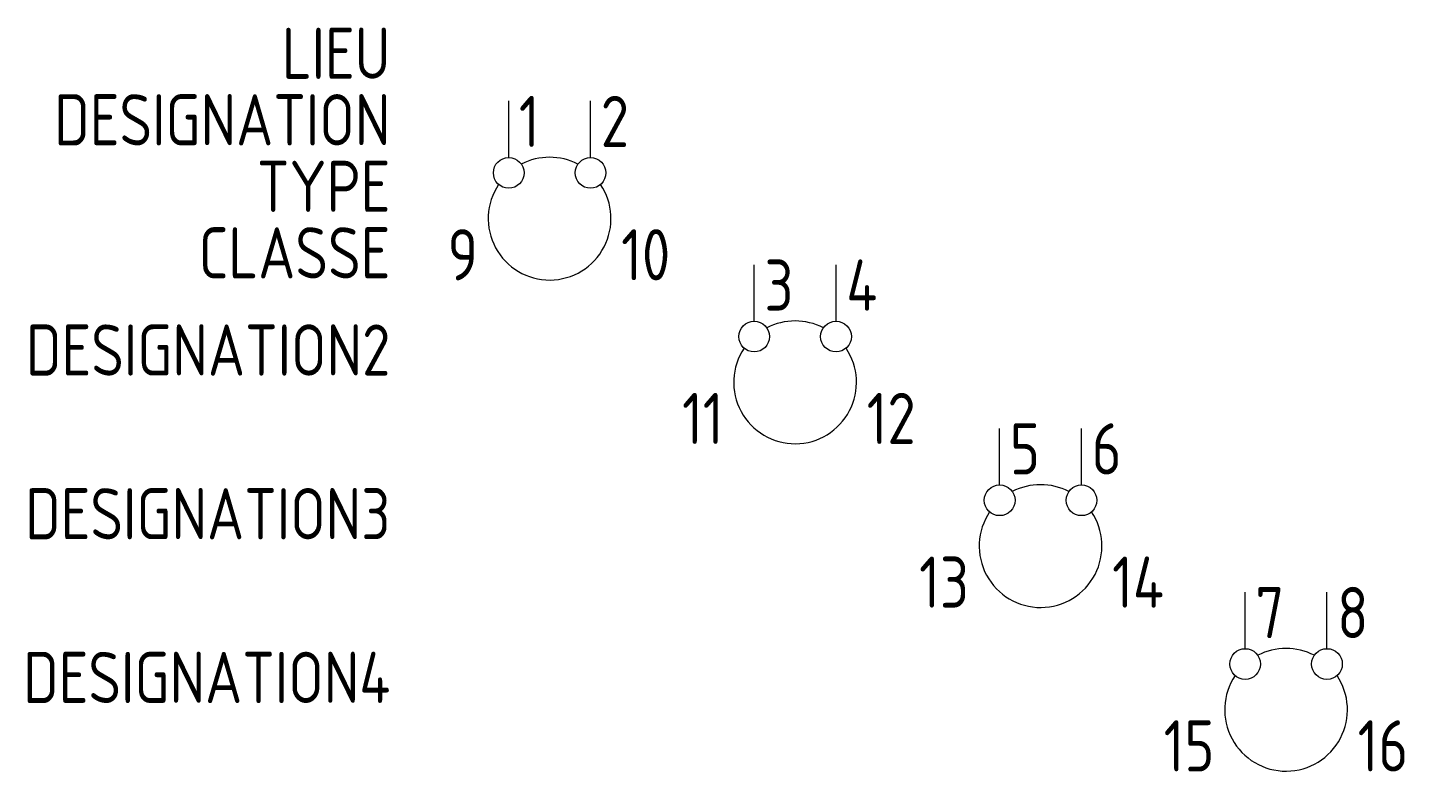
# Model space of a CAD drawing. Header units: millimetres. Extents: x -22.5 to 44.8, y -27 to 9.3.
import ezdxf
from ezdxf.enums import TextEntityAlignment as Align

# ---------------------------------------------------------------- set-up
doc = ezdxf.new("R2010")
doc.units = ezdxf.units.MM
for name, color, linetype in [('SYMB_FIL', 3, 'Continuous'), ('SYMB_TXT_CONTACT', 2, 'Continuous'), ('SYMB_TXT_NOM', 3, 'Continuous')]:
    doc.layers.add(name, color=color, linetype=linetype)
doc.styles.add('NET2_5', font='isocp.shx', dxfattribs={"width": 0.9, "height": 2.5})

msp = doc.modelspace()

# ---------------------------------------------------------------- linework, layer by layer
at = {"layer": 'SYMB_FIL'}
for p, q in [((1, 2.986), (1, 5.75)), ((5, 2.986), (5, 5.75)), ((13, -5.014), (13, -2.25)), ((17, -5.014), (17, -2.25)), ((25, -13.014), (25, -10.25)), ((29, -13.014), (29, -10.25)), ((37, -21.014), (37, -18.25)), ((41, -21.014), (41, -18.25))]:
    msp.add_line(p, q, dxfattribs=at)
for centre in [(1, 2.236), (5, 2.236), (13, -5.764), (17, -5.764), (25, -13.764), (29, -13.764), (37, -21.764), (41, -21.764)]:
    msp.add_circle(centre, 0.75, dxfattribs=at)
for centre, start, end in [((3, 0), 62.5512, 117.4488), ((3, 0), 146.17183, 332.5512), ((3, 0), 332.5512, 33.82817), ((15, -8), 62.5512, 117.4488), ((15, -8), 146.17183, 332.5512), ((15, -8), 332.5512, 33.82817), ((27, -16), 62.5512, 117.4488), ((27, -16), 146.17183, 332.5512), ((27, -16), 332.5512, 33.82817), ((39, -24), 62.5512, 117.4488), ((39, -24), 146.17183, 332.5512), ((39, -24), 332.5512, 33.82817)]:
    msp.add_arc(centre, 3, start, end, dxfattribs=at)

# ---------------------------------------------------------------- texts
at = {"layer": 'SYMB_TXT_CONTACT', "style": 'NET2_5', "width": 0.9, "flags": 8}
for tag, text, p in [('1', 'S1', (1.5, 4.75)), ('2', 'S2', (5.5, 4.75)), ('10', 'P2', (6.5, -1.764)), ('3', 'S1', (13.5, -3.25)), ('4', 'S2', (17.5, -3.25)), ('12', 'P2', (18.5, -9.764)), ('5', 'S1', (25.5, -11.25)), ('6', 'S2', (29.5, -11.25)), ('14', 'P2', (30.5, -17.764)), ('7', 'S1', (37.5, -19.25)), ('8', 'S2', (41.5, -19.25)), ('16', 'P2', (42.5, -25.764))]:
    msp.add_attdef(tag, text=text, height=2.5, dxfattribs=at).set_placement(p, align=Align.MIDDLE_LEFT)
for tag, p in [('9', (-0.5, -1.764)), ('11', (11.5, -9.764)), ('13', (23.5, -17.764)), ('15', (35.5, -25.764))]:
    msp.add_attdef(tag, text='P1', height=2.5, dxfattribs=at).set_placement(p, align=Align.MIDDLE_RIGHT)
at = {"layer": 'SYMB_TXT_NOM', "style": 'NET2_5', "width": 0.9, "flags": 8}
for tag, text, p in [('LIEU', '', (-4.785, 6.83)), ('DESIGNATION', 'Ti1', (-4.785, 3.58)), ('TYPE', '500/5A ?', (-4.785, 0.33)), ('CLASSE', 'Classe ', (-4.785, -2.92)), ('DESIGNATION2', 'Ti2', (-4.785, -7.67)), ('DESIGNATION3', 'Ti3', (-4.785, -15.67)), ('DESIGNATION4', 'Ti4', (-4.785, -23.67))]:
    msp.add_attdef(tag, text=text, height=2.5, dxfattribs=at).set_placement(p, align=Align.RIGHT)

doc.saveas('drawing.dxf')
